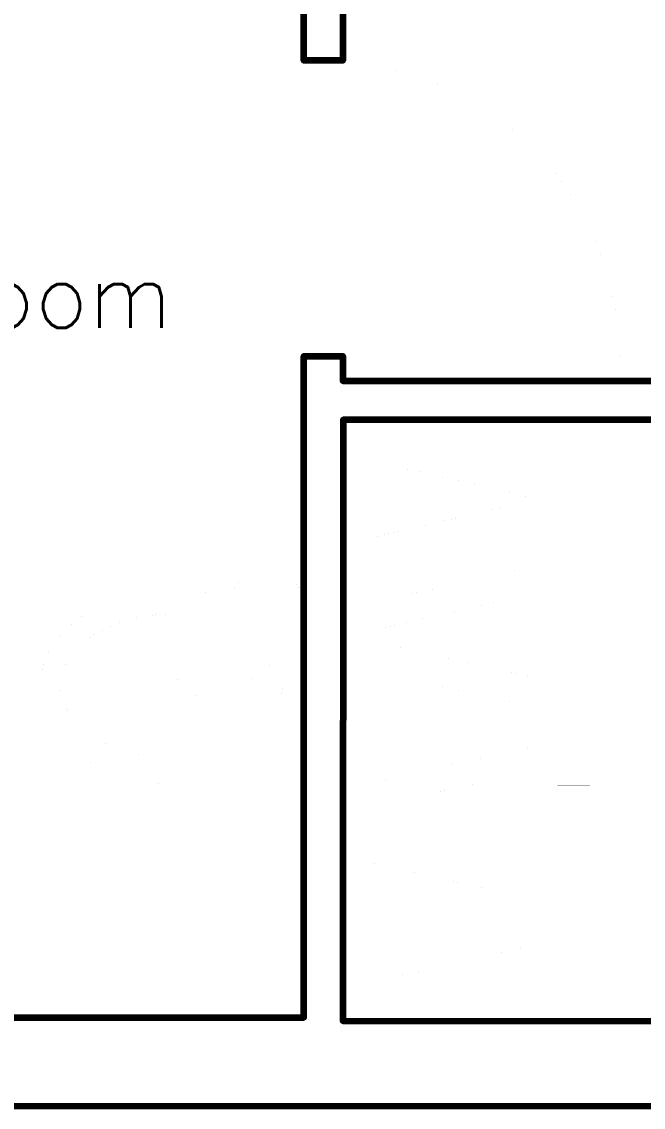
# Model space of a CAD drawing. Header units: metres. Extents: x 4.1 to 16.1, y -8.7 to -1.1.
# Drawn here: x 6.041 to 7.932, y -8.74 to -5.436 of the extents above; entities that cross this region are included whole.
import ezdxf
from ezdxf.enums import TextEntityAlignment as Align

# ---------------------------------------------------------------- set-up
doc = ezdxf.new("R2010")
doc.units = ezdxf.units.M
doc.header["$LTSCALE"] = 10
doc.layers.get('0').update_dxf_attribs({"linetype": 'CONTINUOUS', "lineweight": 100})
for name, color, linetype, lineweight in [('doors', 1, 'CONTINUOUS', 100), ('roomitems', 2, 'CONTINUOUS', 100), ('texts', 5, 'CONTINUOUS', 100), ('walls', 8, 'CONTINUOUS', 100)]:
    doc.layers.add(name, color=color, linetype=linetype, lineweight=lineweight)
doc.styles.get("Standard").update_dxf_attribs({"font": 'txt', "width": 0.75, "bigfont": 'bigfont.shx'})

# ---------------------------------------------------------------- blocks, each defined once
blk = doc.blocks.new('F-3-0')
at = {"color": 0, "const_width": 0.01}
for points in [[(-907.4, 319.1), (-907.4, 319.1)], [(-907.4, 319.1), (-756.2, 319.1)], [(-907.4, 266), (-907.4, 319.1)], [(-907.4, 319.1), (-907.4, 319.1)], [(-907.4, 319.1), (-907.4, 319.1)], [(-756.2, 319.1), (-605, 319.1)], [(-605, 319.1), (-453.7, 319.1)], [(-453.7, 319.1), (-302.5, 319.1)], [(-302.5, 319.1), (-151.2, 319.1)], [(-151.2, 319.1), (0, 319.1)], [(0, 319.1), (151.2, 319.1)], [(151.2, 319.1), (302.5, 319.1)], [(302.5, 319.1), (453.7, 319.1)], [(453.7, 319.1), (605, 319.1)], [(605, 319.1), (756.2, 319.1)], [(756.2, 319.1), (907.4, 319.1)], [(907.4, 319.1), (907.4, 266)], [(-907.4, 212.8), (-907.4, 266)], [(907.4, 266), (907.4, 212.8)], [(-785.5, 198.3), (-794.7, 238.7)], [(-613.7, 195.1), (-613.7, 235.2)], [(-441.9, 198.3), (-432.7, 238.7)], [(-382.6, 192.9), (-382.6, 233.6)], [(-311.8, 192.9), (-311.8, 233.6)], [(-254, 198.3), (-263.3, 238.7)], [(-181.6, 198.3), (-190.8, 238.7)], [(-9.8, 195.1), (-9.8, 235.2)], [(143.7, 198.3), (153, 238.7)], [(233.6, 198.3), (242.9, 238.7)], [(284.1, 198.3), (274.9, 238.7)], [(367.2, 198.3), (358, 238.7)], [(509.3, 192.9), (509.3, 233.6)], [(567.1, 198.3), (557.9, 238.7)], [(781.1, 198.3), (790.4, 238.7)], [(-907.4, 159.6), (-907.4, 212.8)], [(-776.3, 158), (-785.5, 198.3)], [(-451.2, 158), (-441.9, 198.3)], [(-244.7, 158), (-254, 198.3)], [(-172.4, 158), (-181.6, 198.3)], [(134.5, 158), (143.7, 198.3)], [(224.4, 158), (233.6, 198.3)], [(293.4, 158), (284.1, 198.3)], [(376.5, 158), (367.2, 198.3)], [(576.4, 158), (567.1, 198.3)], [(771.9, 158), (781.1, 198.3)], [(907.4, 212.8), (907.4, 159.6)], [(-613.7, 155), (-613.7, 195.1)], [(-382.6, 152.3), (-382.6, 192.9)], [(-311.8, 152.3), (-311.8, 192.9)], [(-9.8, 155), (-9.8, 195.1)], [(509.3, 152.3), (509.3, 192.9)], [(-907.4, 106.4), (-907.4, 159.6)], [(-767, 117.6), (-776.3, 158)], [(-613.7, 114.9), (-613.7, 155)], [(-460.4, 117.6), (-451.2, 158)], [(-382.6, 111.6), (-382.6, 152.3)], [(-311.8, 111.6), (-311.8, 152.3)], [(-235.5, 117.6), (-244.7, 158)], [(-163.1, 117.6), (-172.4, 158)], [(-9.8, 114.9), (-9.8, 155)], [(125.3, 117.6), (134.5, 158)], [(215.2, 117.6), (224.4, 158)], [(302.6, 117.6), (293.4, 158)], [(385.7, 117.6), (376.5, 158)], [(509.3, 111.6), (509.3, 152.3)], [(585.6, 117.6), (576.4, 158)], [(762.6, 117.6), (771.9, 158)], [(907.4, 159.6), (907.4, 106.4)], [(-907.4, 53.2), (-907.4, 106.4)], [(-757.8, 77.2), (-767, 117.6)], [(-613.7, 74.8), (-613.7, 114.9)], [(-469.6, 77.2), (-460.4, 117.6)], [(-382.6, 70.9), (-382.6, 111.6)], [(-311.8, 70.9), (-311.8, 111.6)], [(-226.2, 77.2), (-235.5, 117.6)], [(-153.9, 77.2), (-163.1, 117.6)], [(-9.8, 74.8), (-9.8, 114.9)], [(116, 77.2), (125.3, 117.6)], [(205.9, 77.2), (215.2, 117.6)], [(311.9, 77.2), (302.6, 117.6)], [(395, 77.2), (385.7, 117.6)], [(509.3, 70.9), (509.3, 111.6)], [(594.9, 77.2), (585.6, 117.6)], [(753.4, 77.2), (762.6, 117.6)], [(907.4, 106.4), (907.4, 53.2)], [(-748.5, 36.9), (-757.8, 77.2)], [(-613.7, 34.7), (-613.7, 74.8)], [(-478.9, 36.9), (-469.6, 77.2)], [(-382.6, 30.3), (-382.6, 70.9)], [(-311.8, 30.3), (-311.8, 70.9)], [(-217, 36.9), (-226.2, 77.2)], [(-144.6, 36.9), (-153.9, 77.2)], [(-9.8, 34.7), (-9.8, 74.8)], [(106.8, 36.9), (116, 77.2)], [(196.7, 36.9), (205.9, 77.2)], [(321.1, 36.9), (311.9, 77.2)], [(404.2, 36.9), (395, 77.2)], [(509.3, 30.3), (509.3, 70.9)], [(604.1, 36.9), (594.9, 77.2)], [(744.2, 36.9), (753.4, 77.2)], [(-907.4, 0), (-907.4, 53.2)], [(-739.3, -3.5), (-748.5, 36.9)], [(-613.7, -5.4), (-613.7, 34.7)], [(-488.1, -3.5), (-478.9, 36.9)], [(-207.7, -3.5), (-217, 36.9)], [(-135.4, -3.5), (-144.6, 36.9)], [(-9.8, -5.4), (-9.8, 34.7)], [(97.5, -3.5), (106.8, 36.9)], [(187.4, -3.5), (196.7, 36.9)], [(330.4, -3.5), (321.1, 36.9)], [(413.4, -3.5), (404.2, 36.9)], [(613.3, -3.5), (604.1, 36.9)], [(734.9, -3.5), (744.2, 36.9)], [(907.4, 53.2), (907.4, 0)], [(-907.4, -53.2), (-907.4, 0)], [(-809.1, 0), (-809.1, 0)], [(-809.1, 0), (-674.2, 0)], [(-674.2, 0), (-539.4, 0)], [(-539.4, 0), (-404.5, 0)], [(-404.5, 0), (-269.7, 0)], [(-382.6, -10.4), (-382.6, 30.3)], [(-311.8, -10.4), (-311.8, 30.3)], [(-269.7, 0), (-134.8, 0)], [(-134.8, 0), (0, 0)], [(0, 0), (134.8, 0)], [(134.8, 0), (269.7, 0)], [(269.7, 0), (404.5, 0)], [(404.5, 0), (539.4, 0)], [(509.3, -10.4), (509.3, 30.3)], [(539.4, 0), (674.2, 0)], [(674.2, 0), (809.1, 0)], [(907.4, 0), (907.4, -53.2)], [(-730.1, -43.9), (-739.3, -3.5)], [(-613.7, -45.5), (-613.7, -5.4)], [(-497.4, -43.9), (-488.1, -3.5)], [(-382.6, -51.1), (-382.6, -10.4)], [(-311.8, -51.1), (-311.8, -10.4)], [(-198.5, -43.9), (-207.7, -3.5)], [(-126.2, -43.9), (-135.4, -3.5)], [(-9.8, -45.5), (-9.8, -5.4)], [(88.3, -43.9), (97.5, -3.5)], [(178.2, -43.9), (187.4, -3.5)], [(339.6, -43.9), (330.4, -3.5)], [(422.7, -43.9), (413.4, -3.5)], [(509.3, -51.1), (509.3, -10.4)], [(622.6, -43.9), (613.3, -3.5)], [(725.7, -43.9), (734.9, -3.5)], [(-907.4, -106.4), (-907.4, -53.2)], [(-720.8, -84.3), (-730.1, -43.9)], [(-613.7, -85.6), (-613.7, -45.5)], [(-506.6, -84.3), (-497.4, -43.9)], [(-382.6, -91.7), (-382.6, -51.1)], [(-311.8, -91.7), (-311.8, -51.1)], [(-189.2, -84.3), (-198.5, -43.9)], [(-116.9, -84.3), (-126.2, -43.9)], [(-9.8, -85.6), (-9.8, -45.5)], [(79.1, -84.3), (88.3, -43.9)], [(169, -84.3), (178.2, -43.9)], [(348.9, -84.3), (339.6, -43.9)], [(431.9, -84.3), (422.7, -43.9)], [(509.3, -91.7), (509.3, -51.1)], [(631.8, -84.3), (622.6, -43.9)], [(716.4, -84.3), (725.7, -43.9)], [(907.4, -53.2), (907.4, -106.4)], [(-711.6, -124.6), (-720.8, -84.3)], [(-613.7, -125.7), (-613.7, -85.6)], [(-515.8, -124.6), (-506.6, -84.3)], [(-382.6, -132.4), (-382.6, -91.7)], [(-311.8, -132.4), (-311.8, -91.7)], [(-180, -124.6), (-189.2, -84.3)], [(-107.7, -124.6), (-116.9, -84.3)], [(-9.8, -125.7), (-9.8, -85.6)], [(69.8, -124.6), (79.1, -84.3)], [(159.7, -124.6), (169, -84.3)], [(358.1, -124.6), (348.9, -84.3)], [(441.2, -124.6), (431.9, -84.3)], [(509.3, -132.4), (509.3, -91.7)], [(641.1, -124.6), (631.8, -84.3)], [(707.2, -124.6), (716.4, -84.3)], [(-907.4, -159.6), (-907.4, -106.4)], [(-702.3, -165), (-711.6, -124.6)], [(-613.7, -165.8), (-613.7, -125.7)], [(-525.1, -165), (-515.8, -124.6)], [(-170.7, -165), (-180, -124.6)], [(-98.4, -165), (-107.7, -124.6)], [(-9.8, -165.8), (-9.8, -125.7)], [(60.6, -165), (69.8, -124.6)], [(150.5, -165), (159.7, -124.6)], [(367.4, -165), (358.1, -124.6)], [(450.4, -165), (441.2, -124.6)], [(650.3, -165), (641.1, -124.6)], [(698, -165), (707.2, -124.6)], [(907.4, -106.4), (907.4, -159.6)], [(-907.4, -212.8), (-907.4, -159.6)], [(-693.1, -205.4), (-702.3, -165)], [(-534.3, -205.4), (-525.1, -165)], [(-382.6, -173), (-382.6, -132.4)], [(-311.8, -173), (-311.8, -132.4)], [(-161.5, -205.4), (-170.7, -165)], [(-89.2, -205.4), (-98.4, -165)], [(51.3, -205.4), (60.6, -165)], [(141.2, -205.4), (150.5, -165)], [(376.7, -205.4), (367.4, -165)], [(459.6, -205.4), (450.4, -165)], [(509.3, -173), (509.3, -132.4)], [(659.5, -205.4), (650.3, -165)], [(688.7, -205.4), (698, -165)], [(907.4, -159.6), (907.4, -212.8)], [(-613.7, -205.9), (-613.7, -165.8)], [(-382.6, -213.7), (-382.6, -173)], [(-311.8, -213.7), (-311.8, -173)], [(-9.8, -205.9), (-9.8, -165.8)], [(509.3, -213.7), (509.3, -173)], [(-907.4, -266), (-907.4, -212.8)], [(-683.9, -245.7), (-693.1, -205.4)], [(-613.7, -246), (-613.7, -205.9)], [(-543.6, -245.7), (-534.3, -205.4)], [(-382.6, -254.4), (-382.6, -213.7)], [(-311.8, -254.4), (-311.8, -213.7)], [(-152.2, -245.7), (-161.5, -205.4)], [(-80, -245.7), (-89.2, -205.4)], [(-9.8, -246), (-9.8, -205.9)], [(42.1, -245.7), (51.3, -205.4)], [(132, -245.7), (141.2, -205.4)], [(385.9, -245.7), (376.7, -205.4)], [(468.9, -245.7), (459.6, -205.4)], [(509.3, -254.4), (509.3, -213.7)], [(668.8, -245.7), (659.5, -205.4)], [(679.5, -245.7), (688.7, -205.4)], [(907.4, -212.8), (907.4, -266)], [(-683.9, -245.7), (-683.9, -245.7)], [(-613.7, -246), (-613.7, -246)], [(-543.6, -245.7), (-543.6, -245.7)], [(-382.6, -254.4), (-382.6, -254.4)], [(-311.8, -254.4), (-311.8, -254.4)], [(-152.2, -245.7), (-152.2, -245.7)], [(-80, -245.7), (-80, -245.7)], [(-9.8, -246), (-9.8, -246)], [(42.1, -245.7), (42.1, -245.7)], [(132, -245.7), (132, -245.7)], [(385.9, -245.7), (385.9, -245.7)], [(468.9, -245.7), (468.9, -245.7)], [(509.3, -254.4), (509.3, -254.4)], [(668.8, -245.7), (668.8, -245.7)], [(679.5, -245.7), (679.5, -245.7)], [(-907.4, -319.1), (-907.4, -266)], [(-907.4, -285.4), (-907.4, -285.4)], [(-907.4, -285.4), (-756.2, -285.4)], [(-756.2, -285.4), (-605, -285.4)], [(-605, -285.4), (-453.7, -285.4)], [(-453.7, -285.4), (-302.5, -285.4)], [(-382.6, -285.4), (-382.6, -285.4)], [(-382.6, -285.4), (-382.6, -288.2)], [(-382.6, -288.2), (-382.6, -291)], [(-382.6, -291), (-382.6, -293.8)], [(-382.6, -293.8), (-382.6, -296.7)], [(-382.6, -296.7), (-382.6, -299.5)], [(-302.5, -285.4), (-151.2, -285.4)], [(-151.2, -285.4), (0, -285.4)], [(0, -285.4), (151.2, -285.4)], [(151.2, -285.4), (302.5, -285.4)], [(302.5, -285.4), (453.7, -285.4)], [(382.6, -285.4), (382.6, -285.4)], [(382.6, -285.4), (382.6, -288.2)], [(382.6, -288.2), (382.6, -291)], [(382.6, -291), (382.6, -293.8)], [(382.6, -293.8), (382.6, -296.7)], [(382.6, -296.7), (382.6, -299.5)], [(453.7, -285.4), (605, -285.4)], [(605, -285.4), (756.2, -285.4)], [(756.2, -285.4), (907.4, -285.4)], [(907.4, -266), (907.4, -319.1)], [(-756.2, -319.1), (-907.4, -319.1)], [(-605, -319.1), (-756.2, -319.1)], [(-453.7, -319.1), (-605, -319.1)], [(-302.5, -319.1), (-453.7, -319.1)], [(-382.6, -299.5), (-382.6, -302.3)], [(-382.6, -302.3), (-382.6, -305.1)], [(-382.6, -305.1), (-382.6, -307.9)], [(-382.6, -307.9), (-382.6, -310.7)], [(-382.6, -310.7), (-382.6, -313.5)], [(-382.6, -313.5), (-382.6, -316.3)], [(-382.6, -316.3), (-382.6, -319.1)], [(-151.2, -319.1), (-302.5, -319.1)], [(0, -319.1), (-151.2, -319.1)], [(151.2, -319.1), (0, -319.1)], [(302.5, -319.1), (151.2, -319.1)], [(453.7, -319.1), (302.5, -319.1)], [(382.6, -299.5), (382.6, -302.3)], [(382.6, -302.3), (382.6, -305.1)], [(382.6, -305.1), (382.6, -307.9)], [(382.6, -307.9), (382.6, -310.7)], [(382.6, -310.7), (382.6, -313.5)], [(382.6, -313.5), (382.6, -316.3)], [(382.6, -316.3), (382.6, -319.1)], [(605, -319.1), (453.7, -319.1)], [(756.2, -319.1), (605, -319.1)], [(907.4, -319.1), (756.2, -319.1)]]:
    blk.add_lwpolyline(points, dxfattribs=at)
blk = doc.blocks.new('F-3-1')
at = {"color": 0, "const_width": 0.01}
for points in [[(-1259.8, 358.8), (-1259.8, 358.8)], [(-1259.8, 358.8), (-1049.8, 358.8)], [(-1259.8, 301), (-1259.8, 358.8)], [(-1259.8, 358.8), (-1259.8, 358.8)], [(-1259.8, 358.8), (-1259.8, 358.8)], [(-1049.8, 358.8), (-839.8, 358.8)], [(-839.8, 358.8), (-629.9, 358.8)], [(-629.9, 358.8), (-419.9, 358.8)], [(-419.9, 358.8), (-210, 358.8)], [(-210, 358.8), (0, 358.8)], [(0, 358.8), (210, 358.8)], [(210, 358.8), (419.9, 358.8)], [(419.9, 358.8), (629.9, 358.8)], [(629.9, 358.8), (839.8, 358.8)], [(839.8, 358.8), (1049.8, 358.8)], [(1049.8, 358.8), (1259.8, 358.8)], [(1259.8, 358.8), (1259.8, 301)], [(-1259.8, 243.2), (-1259.8, 301)], [(1259.8, 301), (1259.8, 243.2)], [(-1259.8, 185.4), (-1259.8, 243.2)], [(1259.8, 243.2), (1259.8, 185.4)], [(-1259.8, 127.6), (-1259.8, 185.4)], [(1259.8, 185.4), (1259.8, 127.6)], [(-1259.8, 69.8), (-1259.8, 127.6)], [(1259.8, 127.6), (1259.8, 69.8)], [(-1259.8, 12), (-1259.8, 69.8)], [(1259.8, 69.8), (1259.8, 12)], [(-1259.8, -45.8), (-1259.8, 12)], [(1259.8, 12), (1259.8, -45.8)], [(-1259.8, -103.7), (-1259.8, -45.8)], [(1259.8, -45.8), (1259.8, -103.7)], [(-1259.8, -161.5), (-1259.8, -103.7)], [(1259.8, -103.7), (1259.8, -161.5)], [(-1259.8, -219.3), (-1259.8, -161.5)], [(1259.8, -161.5), (1259.8, -219.3)], [(-1259.8, -277.1), (-1259.8, -219.3)], [(1259.8, -219.3), (1259.8, -277.1)], [(-1259.8, -334.9), (-1259.8, -277.1)], [(1259.8, -277.1), (1259.8, -334.9)], [(-1049.8, -334.9), (-1259.8, -334.9)], [(-1259.8, -334.9), (-1259.8, -334.9)], [(-1259.8, -334.9), (-1049.8, -334.9)], [(-1259.8, -336.9), (-1259.8, -334.9)], [(-1259.8, -334.9), (-1259.8, -334.9)], [(-1259.8, -334.9), (-1259.8, -334.9)], [(-1259.8, -338.9), (-1259.8, -336.9)], [(-1259.8, -340.9), (-1259.8, -338.9)], [(-1259.8, -342.9), (-1259.8, -340.9)], [(-1259.8, -344.9), (-1259.8, -342.9)], [(-1259.8, -346.8), (-1259.8, -344.9)], [(-1259.8, -348.8), (-1259.8, -346.8)], [(-1259.8, -350.8), (-1259.8, -348.8)], [(-1259.8, -352.8), (-1259.8, -350.8)], [(-1259.8, -354.8), (-1259.8, -352.8)], [(-1259.8, -356.8), (-1259.8, -354.8)], [(-1259.8, -358.8), (-1259.8, -356.8)], [(-1049.8, -358.8), (-1259.8, -358.8)], [(-839.8, -334.9), (-1049.8, -334.9)], [(-1049.8, -334.9), (-839.8, -334.9)], [(-839.8, -358.8), (-1049.8, -358.8)], [(-629.9, -334.9), (-839.8, -334.9)], [(-839.8, -334.9), (-629.9, -334.9)], [(-629.9, -358.8), (-839.8, -358.8)], [(-419.9, -334.9), (-629.9, -334.9)], [(-629.9, -334.9), (-419.9, -334.9)], [(-419.9, -358.8), (-629.9, -358.8)], [(-530.8, -358.8), (-530.8, -358.8)], [(-530.8, -358.8), (-529.4, -358.8)], [(-530.8, -360), (-530.8, -358.8)], [(-530.8, -358.8), (-530.8, -358.8)], [(-530.8, -358.8), (-530.8, -358.8)], [(-530.8, -361.2), (-530.8, -360)], [(-530.8, -362.4), (-530.8, -361.2)], [(-530.8, -363.6), (-530.8, -362.4)], [(-529.4, -358.8), (-528, -358.8)], [(-528, -358.8), (-526.6, -358.8)], [(-526.6, -358.8), (-525.2, -358.8)], [(-525.2, -358.8), (-523.8, -358.8)], [(-523.8, -358.8), (-522.4, -358.8)], [(-522.4, -358.8), (-521, -358.8)], [(-521, -358.8), (-519.6, -358.8)], [(-519.6, -358.8), (-518.2, -358.8)], [(-518.2, -358.8), (-516.8, -358.8)], [(-516.8, -358.8), (-515.4, -358.8)], [(-515.4, -358.8), (-514, -358.8)], [(-514, -358.8), (-514, -360)], [(-514, -360), (-514, -361.2)], [(-514, -361.2), (-514, -362.4)], [(-514, -362.4), (-514, -363.6)], [(-210, -334.9), (-419.9, -334.9)], [(-419.9, -334.9), (-210, -334.9)], [(-419.9, -336.9), (-419.9, -334.9)], [(-419.9, -338.9), (-419.9, -336.9)], [(-419.9, -340.9), (-419.9, -338.9)], [(-419.9, -342.9), (-419.9, -340.9)], [(-419.9, -344.9), (-419.9, -342.9)], [(-419.9, -346.8), (-419.9, -344.9)], [(-419.9, -348.8), (-419.9, -346.8)], [(-419.9, -350.8), (-419.9, -348.8)], [(-419.9, -352.8), (-419.9, -350.8)], [(-419.9, -354.8), (-419.9, -352.8)], [(-419.9, -356.8), (-419.9, -354.8)], [(-419.9, -358.8), (-419.9, -356.8)], [(-210, -358.8), (-419.9, -358.8)], [(-419.9, -358.8), (-419.9, -358.8)], [(-325.9, -358.8), (-325.9, -358.8)], [(-325.9, -358.8), (-324.5, -358.8)], [(-325.9, -360), (-325.9, -358.8)], [(-325.9, -358.8), (-325.9, -358.8)], [(-325.9, -358.8), (-325.9, -358.8)], [(-325.9, -361.2), (-325.9, -360)], [(-325.9, -362.4), (-325.9, -361.2)], [(-325.9, -363.6), (-325.9, -362.4)], [(-324.5, -358.8), (-323.1, -358.8)], [(-323.1, -358.8), (-321.7, -358.8)], [(-321.7, -358.8), (-320.3, -358.8)], [(-320.3, -358.8), (-318.9, -358.8)], [(-318.9, -358.8), (-317.5, -358.8)], [(-317.5, -358.8), (-316.1, -358.8)], [(-316.1, -358.8), (-314.7, -358.8)], [(-314.7, -358.8), (-313.3, -358.8)], [(-313.3, -358.8), (-311.9, -358.8)], [(-311.9, -358.8), (-310.5, -358.8)], [(-310.5, -358.8), (-309.1, -358.8)], [(-309.1, -358.8), (-309.1, -360)], [(-309.1, -360), (-309.1, -361.2)], [(-309.1, -361.2), (-309.1, -362.4)], [(-309.1, -362.4), (-309.1, -363.6)], [(0, -334.9), (-210, -334.9)], [(-210, -334.9), (0, -334.9)], [(0, -358.8), (-210, -358.8)], [(210, -334.9), (0, -334.9)], [(0, -334.9), (210, -334.9)], [(210, -358.8), (0, -358.8)], [(419.9, -334.9), (210, -334.9)], [(210, -334.9), (419.9, -334.9)], [(419.9, -358.8), (210, -358.8)], [(629.9, -334.9), (419.9, -334.9)], [(419.9, -334.9), (629.9, -334.9)], [(419.9, -336.9), (419.9, -334.9)], [(419.9, -338.9), (419.9, -336.9)], [(419.9, -340.9), (419.9, -338.9)], [(419.9, -342.9), (419.9, -340.9)], [(419.9, -344.9), (419.9, -342.9)], [(419.9, -346.8), (419.9, -344.9)], [(419.9, -348.8), (419.9, -346.8)], [(419.9, -350.8), (419.9, -348.8)], [(419.9, -352.8), (419.9, -350.8)], [(419.9, -354.8), (419.9, -352.8)], [(419.9, -356.8), (419.9, -354.8)], [(419.9, -358.8), (419.9, -356.8)], [(629.9, -358.8), (419.9, -358.8)], [(419.9, -358.8), (419.9, -358.8)], [(514, -358.8), (514, -358.8)], [(514, -358.8), (515.4, -358.8)], [(514, -360), (514, -358.8)], [(514, -358.8), (514, -358.8)], [(514, -358.8), (514, -358.8)], [(514, -361.2), (514, -360)], [(514, -362.4), (514, -361.2)], [(514, -363.6), (514, -362.4)], [(515.4, -358.8), (516.8, -358.8)], [(516.8, -358.8), (518.2, -358.8)], [(518.2, -358.8), (519.6, -358.8)], [(519.6, -358.8), (521, -358.8)], [(521, -358.8), (522.4, -358.8)], [(522.4, -358.8), (523.8, -358.8)], [(523.8, -358.8), (525.2, -358.8)], [(525.2, -358.8), (526.6, -358.8)], [(526.6, -358.8), (528, -358.8)], [(528, -358.8), (529.4, -358.8)], [(529.4, -358.8), (530.8, -358.8)], [(530.8, -358.8), (530.8, -360)], [(530.8, -360), (530.8, -361.2)], [(530.8, -361.2), (530.8, -362.4)], [(530.8, -362.4), (530.8, -363.6)], [(839.8, -334.9), (629.9, -334.9)], [(629.9, -334.9), (839.8, -334.9)], [(839.8, -358.8), (629.9, -358.8)], [(1049.8, -334.9), (839.8, -334.9)], [(839.8, -334.9), (1049.8, -334.9)], [(1049.8, -358.8), (839.8, -358.8)], [(1259.8, -334.9), (1049.8, -334.9)], [(1049.8, -334.9), (1259.8, -334.9)], [(1259.8, -358.8), (1049.8, -358.8)], [(1259.8, -334.9), (1259.8, -336.9)], [(1259.8, -336.9), (1259.8, -338.9)], [(1259.8, -338.9), (1259.8, -340.9)], [(1259.8, -340.9), (1259.8, -342.9)], [(1259.8, -342.9), (1259.8, -344.9)], [(1259.8, -344.9), (1259.8, -346.8)], [(1259.8, -346.8), (1259.8, -348.8)], [(1259.8, -348.8), (1259.8, -350.8)], [(1259.8, -350.8), (1259.8, -352.8)], [(1259.8, -352.8), (1259.8, -354.8)], [(1259.8, -354.8), (1259.8, -356.8)], [(1259.8, -356.8), (1259.8, -358.8)], [(-534.1, -374), (-534, -373.9)], [(-534.1, -374.2), (-534.1, -374)], [(-534.1, -374.4), (-534.1, -374.2)], [(-534.1, -375.5), (-534.1, -374.4)], [(-534.1, -376.7), (-534.1, -375.5)], [(-534.1, -377.9), (-534.1, -376.7)], [(-534.1, -379.1), (-534.1, -377.9)], [(-534.1, -380.3), (-534.1, -379.1)], [(-534.1, -381.5), (-534.1, -380.3)], [(-534.1, -382.7), (-534.1, -381.5)], [(-534.1, -383.9), (-534.1, -382.7)], [(-534.1, -385.1), (-534.1, -383.9)], [(-534.1, -386.3), (-534.1, -385.1)], [(-534.1, -387.5), (-534.1, -386.3)], [(-534.1, -388.7), (-534.1, -387.5)], [(-534.1, -388.9), (-534.1, -388.7)], [(-534.1, -389), (-534.1, -388.9)], [(-534, -389.2), (-534.1, -389)], [(-534, -373.9), (-533.9, -373.7)], [(-533.9, -389.3), (-534, -389.2)], [(-533.9, -373.7), (-533.8, -373.6)], [(-533.8, -389.4), (-533.9, -389.3)], [(-533.8, -373.6), (-533.7, -373.5)], [(-533.7, -389.6), (-533.8, -389.4)], [(-533.7, -373.5), (-533.5, -373.4)], [(-533.5, -389.7), (-533.7, -389.6)], [(-533.5, -373.4), (-533.3, -373.3)], [(-533.3, -389.7), (-533.5, -389.7)], [(-533.3, -373.3), (-533.1, -373.3)], [(-533.1, -389.8), (-533.3, -389.7)], [(-533.1, -373.3), (-532.9, -373.2)], [(-532.9, -389.9), (-533.1, -389.8)], [(-532.9, -373.2), (-532.7, -373.2)], [(-532.7, -389.9), (-532.9, -389.9)], [(-532.7, -373.2), (-532.5, -373.2)], [(-532.5, -389.9), (-532.7, -389.9)], [(-532.5, -373.2), (-532.5, -373.2)], [(-532.5, -373.2), (-530.6, -373.2)], [(-532.5, -373.2), (-532.5, -373.2)], [(-532.5, -373.2), (-532.5, -373.2)], [(-532.5, -373.2), (-532.5, -373.2)], [(-532.5, -373.2), (-532.5, -373.2)], [(-532.5, -373.2), (-532.5, -373.2)], [(-532.5, -373.2), (-532.5, -373.2)], [(-532.5, -373.2), (-532.5, -373.2)], [(-532.5, -373.2), (-532.5, -373.2)], [(-532.5, -373.2), (-532.5, -373.2)], [(-532.5, -373.2), (-532.5, -373.2)], [(-532.5, -373.2), (-532.5, -373.2)], [(-532.5, -373.2), (-532.5, -373.2)], [(-532.5, -373.2), (-532.5, -373.2)], [(-532.5, -373.2), (-532.5, -373.2)], [(-530.6, -389.9), (-532.5, -389.9)], [(-530.8, -364.8), (-530.8, -363.6)], [(-530.8, -366), (-530.8, -364.8)], [(-530.8, -367.2), (-530.8, -366)], [(-530.8, -368.4), (-530.8, -367.2)], [(-530.8, -369.6), (-530.8, -368.4)], [(-530.8, -370.8), (-530.8, -369.6)], [(-530.8, -372), (-530.8, -370.8)], [(-530.8, -373.2), (-530.8, -372)], [(-529.4, -373.2), (-530.8, -373.2)], [(-530.6, -373.2), (-528.8, -373.2)], [(-528.8, -389.9), (-530.6, -389.9)], [(-528, -373.2), (-529.4, -373.2)], [(-528.8, -373.2), (-527, -373.2)], [(-527, -389.9), (-528.8, -389.9)], [(-526.6, -373.2), (-528, -373.2)], [(-527, -373.2), (-525.2, -373.2)], [(-525.2, -389.9), (-527, -389.9)], [(-525.2, -373.2), (-526.6, -373.2)], [(-523.8, -373.2), (-525.2, -373.2)], [(-525.2, -373.2), (-523.4, -373.2)], [(-523.4, -389.9), (-525.2, -389.9)], [(-522.4, -373.2), (-523.8, -373.2)], [(-523.4, -373.2), (-521.5, -373.2)], [(-521.5, -389.9), (-523.4, -389.9)], [(-521, -373.2), (-522.4, -373.2)], [(-521.5, -373.2), (-519.7, -373.2)], [(-519.7, -389.9), (-521.5, -389.9)], [(-519.6, -373.2), (-521, -373.2)], [(-519.7, -373.2), (-517.9, -373.2)], [(-517.9, -389.9), (-519.7, -389.9)], [(-518.2, -373.2), (-519.6, -373.2)], [(-516.8, -373.2), (-518.2, -373.2)], [(-517.9, -373.2), (-516.1, -373.2)], [(-516.1, -389.9), (-517.9, -389.9)], [(-515.4, -373.2), (-516.8, -373.2)], [(-516.1, -373.2), (-514.3, -373.2)], [(-514.3, -389.9), (-516.1, -389.9)], [(-514, -373.2), (-515.4, -373.2)], [(-514.3, -373.2), (-512.4, -373.2)], [(-512.4, -389.9), (-514.3, -389.9)], [(-514, -363.6), (-514, -364.8)], [(-514, -364.8), (-514, -366)], [(-514, -366), (-514, -367.2)], [(-514, -367.2), (-514, -368.4)], [(-514, -368.4), (-514, -369.6)], [(-514, -369.6), (-514, -370.8)], [(-514, -370.8), (-514, -372)], [(-514, -372), (-514, -373.2)], [(-512.4, -373.2), (-510.6, -373.2)], [(-510.6, -389.9), (-512.4, -389.9)], [(-510.6, -373.2), (-510.4, -373.2)], [(-510.4, -389.9), (-510.6, -389.9)], [(-510.4, -373.2), (-510.2, -373.2)], [(-510.2, -389.9), (-510.4, -389.9)], [(-510.2, -373.2), (-510, -373.3)], [(-510, -389.8), (-510.2, -389.9)], [(-510, -373.3), (-509.8, -373.3)], [(-509.8, -389.7), (-510, -389.8)], [(-509.8, -373.3), (-509.6, -373.4)], [(-509.6, -389.7), (-509.8, -389.7)], [(-509.6, -373.4), (-509.4, -373.5)], [(-509.4, -389.6), (-509.6, -389.7)], [(-509.4, -373.5), (-509.3, -373.6)], [(-509.3, -389.4), (-509.4, -389.6)], [(-509.3, -373.6), (-509.2, -373.7)], [(-509.2, -389.3), (-509.3, -389.4)], [(-509.2, -373.7), (-509.1, -373.9)], [(-509.1, -389.2), (-509.2, -389.3)], [(-509.1, -373.9), (-509, -374)], [(-509, -389), (-509.1, -389.2)], [(-509, -374), (-509, -374.2)], [(-509, -374.2), (-508.9, -374.4)], [(-508.9, -374.4), (-508.9, -375.5)], [(-508.9, -375.5), (-508.9, -376.7)], [(-508.9, -376.7), (-508.9, -377.9)], [(-508.9, -377.9), (-508.9, -379.1)], [(-508.9, -379.1), (-508.9, -380.3)], [(-508.9, -380.3), (-508.9, -381.5)], [(-508.9, -381.5), (-508.9, -382.7)], [(-508.9, -382.7), (-508.9, -383.9)], [(-508.9, -383.9), (-508.9, -385.1)], [(-508.9, -385.1), (-508.9, -386.3)], [(-508.9, -386.3), (-508.9, -387.5)], [(-508.9, -387.5), (-508.9, -388.7)], [(-508.9, -388.7), (-509, -388.9)], [(-509, -388.9), (-509, -389)], [(-330.9, -374.2), (-330.8, -374)], [(-330.9, -374.4), (-330.9, -374.2)], [(-330.9, -375.5), (-330.9, -374.4)], [(-330.9, -376.7), (-330.9, -375.5)], [(-330.9, -377.9), (-330.9, -376.7)], [(-330.9, -379.1), (-330.9, -377.9)], [(-330.9, -380.3), (-330.9, -379.1)], [(-330.9, -381.5), (-330.9, -380.3)], [(-330.9, -382.7), (-330.9, -381.5)], [(-330.9, -383.9), (-330.9, -382.7)], [(-330.9, -385.1), (-330.9, -383.9)], [(-330.9, -386.3), (-330.9, -385.1)], [(-330.9, -387.5), (-330.9, -386.3)], [(-330.9, -388.7), (-330.9, -387.5)], [(-330.9, -388.9), (-330.9, -388.7)], [(-330.8, -389), (-330.9, -388.9)], [(-330.8, -373.9), (-330.7, -373.7)], [(-330.8, -374), (-330.8, -373.9)], [(-330.8, -389.2), (-330.8, -389)], [(-330.7, -389.3), (-330.8, -389.2)], [(-330.7, -373.7), (-330.5, -373.6)], [(-330.5, -389.4), (-330.7, -389.3)], [(-330.5, -373.6), (-330.4, -373.5)], [(-330.4, -389.6), (-330.5, -389.4)], [(-330.4, -373.5), (-330.2, -373.4)], [(-330.2, -389.7), (-330.4, -389.6)], [(-330.2, -373.4), (-330.1, -373.3)], [(-330.1, -389.7), (-330.2, -389.7)], [(-330.1, -373.3), (-329.9, -373.3)], [(-329.9, -389.8), (-330.1, -389.7)], [(-329.9, -373.3), (-329.7, -373.2)], [(-329.7, -389.9), (-329.9, -389.8)], [(-329.7, -373.2), (-329.4, -373.2)], [(-329.4, -389.9), (-329.7, -389.9)], [(-329.4, -373.2), (-329.2, -373.2)], [(-329.2, -389.9), (-329.4, -389.9)], [(-329.2, -373.2), (-329.2, -373.2)], [(-329.2, -373.2), (-327.4, -373.2)], [(-329.2, -373.2), (-329.2, -373.2)], [(-329.2, -373.2), (-329.2, -373.2)], [(-329.2, -373.2), (-329.2, -373.2)], [(-329.2, -373.2), (-329.2, -373.2)], [(-329.2, -373.2), (-329.2, -373.2)], [(-329.2, -373.2), (-329.2, -373.2)], [(-329.2, -373.2), (-329.2, -373.2)], [(-329.2, -373.2), (-329.2, -373.2)], [(-329.2, -373.2), (-329.2, -373.2)], [(-329.2, -373.2), (-329.2, -373.2)], [(-329.2, -373.2), (-329.2, -373.2)], [(-329.2, -373.2), (-329.2, -373.2)], [(-329.2, -373.2), (-329.2, -373.2)], [(-329.2, -373.2), (-329.2, -373.2)], [(-327.4, -389.9), (-329.2, -389.9)], [(-327.4, -373.2), (-325.6, -373.2)], [(-325.6, -389.9), (-327.4, -389.9)], [(-325.9, -364.8), (-325.9, -363.6)], [(-325.9, -366), (-325.9, -364.8)], [(-325.9, -367.2), (-325.9, -366)], [(-325.9, -368.4), (-325.9, -367.2)], [(-325.9, -369.6), (-325.9, -368.4)], [(-325.9, -370.8), (-325.9, -369.6)], [(-325.9, -372), (-325.9, -370.8)], [(-325.9, -373.2), (-325.9, -372)], [(-324.5, -373.2), (-325.9, -373.2)], [(-325.6, -373.2), (-323.8, -373.2)], [(-323.8, -389.9), (-325.6, -389.9)], [(-323.1, -373.2), (-324.5, -373.2)], [(-323.8, -373.2), (-321.9, -373.2)], [(-321.9, -389.9), (-323.8, -389.9)], [(-321.7, -373.2), (-323.1, -373.2)], [(-321.9, -373.2), (-320.1, -373.2)], [(-320.1, -389.9), (-321.9, -389.9)], [(-320.3, -373.2), (-321.7, -373.2)], [(-318.9, -373.2), (-320.3, -373.2)], [(-320.1, -373.2), (-318.3, -373.2)], [(-318.3, -389.9), (-320.1, -389.9)], [(-317.5, -373.2), (-318.9, -373.2)], [(-318.3, -373.2), (-316.5, -373.2)], [(-316.5, -389.9), (-318.3, -389.9)], [(-316.1, -373.2), (-317.5, -373.2)], [(-316.5, -373.2), (-314.7, -373.2)], [(-314.7, -389.9), (-316.5, -389.9)], [(-314.7, -373.2), (-316.1, -373.2)], [(-313.3, -373.2), (-314.7, -373.2)], [(-314.7, -373.2), (-312.8, -373.2)], [(-312.8, -389.9), (-314.7, -389.9)], [(-311.9, -373.2), (-313.3, -373.2)], [(-312.8, -373.2), (-311, -373.2)], [(-311, -389.9), (-312.8, -389.9)], [(-310.5, -373.2), (-311.9, -373.2)], [(-311, -373.2), (-309.2, -373.2)], [(-309.2, -389.9), (-311, -389.9)], [(-309.1, -373.2), (-310.5, -373.2)], [(-309.2, -373.2), (-307.4, -373.2)], [(-307.4, -389.9), (-309.2, -389.9)], [(-309.1, -363.6), (-309.1, -364.8)], [(-309.1, -364.8), (-309.1, -366)], [(-309.1, -366), (-309.1, -367.2)], [(-309.1, -367.2), (-309.1, -368.4)], [(-309.1, -368.4), (-309.1, -369.6)], [(-309.1, -369.6), (-309.1, -370.8)], [(-309.1, -370.8), (-309.1, -372)], [(-309.1, -372), (-309.1, -373.2)], [(-307.4, -373.2), (-307.2, -373.2)], [(-307.2, -389.9), (-307.4, -389.9)], [(-307.2, -373.2), (-306.9, -373.2)], [(-306.9, -389.9), (-307.2, -389.9)], [(-306.9, -373.2), (-306.7, -373.3)], [(-306.7, -389.8), (-306.9, -389.9)], [(-306.7, -373.3), (-306.5, -373.3)], [(-306.5, -389.7), (-306.7, -389.8)], [(-306.5, -373.3), (-306.4, -373.4)], [(-306.4, -389.7), (-306.5, -389.7)], [(-306.4, -373.4), (-306.2, -373.5)], [(-306.2, -389.6), (-306.4, -389.7)], [(-306.2, -373.5), (-306.1, -373.6)], [(-306.1, -389.4), (-306.2, -389.6)], [(-306.1, -373.6), (-305.9, -373.7)], [(-305.9, -389.3), (-306.1, -389.4)], [(-305.9, -373.7), (-305.8, -373.9)], [(-305.8, -389.2), (-305.9, -389.3)], [(-305.8, -373.9), (-305.8, -374)], [(-305.8, -374), (-305.7, -374.2)], [(-305.7, -388.9), (-305.8, -389)], [(-305.8, -389), (-305.8, -389.2)], [(-305.7, -374.2), (-305.7, -374.4)], [(-305.7, -374.4), (-305.7, -375.5)], [(-305.7, -375.5), (-305.7, -376.7)], [(-305.7, -376.7), (-305.7, -377.9)], [(-305.7, -377.9), (-305.7, -379.1)], [(-305.7, -379.1), (-305.7, -380.3)], [(-305.7, -380.3), (-305.7, -381.5)], [(-305.7, -381.5), (-305.7, -382.7)], [(-305.7, -382.7), (-305.7, -383.9)], [(-305.7, -383.9), (-305.7, -385.1)], [(-305.7, -385.1), (-305.7, -386.3)], [(-305.7, -386.3), (-305.7, -387.5)], [(-305.7, -387.5), (-305.7, -388.7)], [(-305.7, -388.7), (-305.7, -388.9)], [(508.9, -374.4), (509, -374.2)], [(508.9, -375.5), (508.9, -374.4)], [(508.9, -376.7), (508.9, -375.5)], [(508.9, -377.9), (508.9, -376.7)], [(508.9, -379.1), (508.9, -377.9)], [(508.9, -380.3), (508.9, -379.1)], [(508.9, -381.5), (508.9, -380.3)], [(508.9, -382.7), (508.9, -381.5)], [(508.9, -383.9), (508.9, -382.7)], [(508.9, -385.1), (508.9, -383.9)], [(508.9, -386.3), (508.9, -385.1)], [(508.9, -387.5), (508.9, -386.3)], [(508.9, -388.7), (508.9, -387.5)], [(509, -388.9), (508.9, -388.7)], [(509, -374), (509.1, -373.9)], [(509, -374.2), (509, -374)], [(509, -389), (509, -388.9)], [(509.1, -389.2), (509, -389)], [(509.1, -373.9), (509.2, -373.7)], [(509.2, -389.3), (509.1, -389.2)], [(509.2, -373.7), (509.3, -373.6)], [(509.3, -389.4), (509.2, -389.3)], [(509.3, -373.6), (509.4, -373.5)], [(509.4, -389.6), (509.3, -389.4)], [(509.4, -373.5), (509.6, -373.4)], [(509.6, -389.7), (509.4, -389.6)], [(509.6, -373.4), (509.8, -373.3)], [(509.8, -389.7), (509.6, -389.7)], [(509.8, -373.3), (510, -373.3)], [(510, -389.8), (509.8, -389.7)], [(510, -373.3), (510.2, -373.2)], [(510.2, -389.9), (510, -389.8)], [(510.2, -373.2), (510.4, -373.2)], [(510.4, -389.9), (510.2, -389.9)], [(510.4, -373.2), (510.6, -373.2)], [(510.6, -389.9), (510.4, -389.9)], [(510.6, -373.2), (510.6, -373.2)], [(510.6, -373.2), (512.4, -373.2)], [(510.6, -373.2), (510.6, -373.2)], [(510.6, -373.2), (510.6, -373.2)], [(510.6, -373.2), (510.6, -373.2)], [(510.6, -373.2), (510.6, -373.2)], [(510.6, -373.2), (510.6, -373.2)], [(510.6, -373.2), (510.6, -373.2)], [(510.6, -373.2), (510.6, -373.2)], [(510.6, -373.2), (510.6, -373.2)], [(510.6, -373.2), (510.6, -373.2)], [(510.6, -373.2), (510.6, -373.2)], [(510.6, -373.2), (510.6, -373.2)], [(510.6, -373.2), (510.6, -373.2)], [(510.6, -373.2), (510.6, -373.2)], [(510.6, -373.2), (510.6, -373.2)], [(512.4, -389.9), (510.6, -389.9)], [(512.4, -373.2), (514.3, -373.2)], [(514.3, -389.9), (512.4, -389.9)], [(514, -364.8), (514, -363.6)], [(514, -366), (514, -364.8)], [(514, -367.2), (514, -366)], [(514, -368.4), (514, -367.2)], [(514, -369.6), (514, -368.4)], [(514, -370.8), (514, -369.6)], [(514, -372), (514, -370.8)], [(514, -373.2), (514, -372)], [(515.4, -373.2), (514, -373.2)], [(514.3, -373.2), (516.1, -373.2)], [(516.1, -389.9), (514.3, -389.9)], [(516.8, -373.2), (515.4, -373.2)], [(516.1, -373.2), (517.9, -373.2)], [(517.9, -389.9), (516.1, -389.9)], [(518.2, -373.2), (516.8, -373.2)], [(517.9, -373.2), (519.7, -373.2)], [(519.7, -389.9), (517.9, -389.9)], [(519.6, -373.2), (518.2, -373.2)], [(521, -373.2), (519.6, -373.2)], [(519.7, -373.2), (521.5, -373.2)], [(521.5, -389.9), (519.7, -389.9)], [(522.4, -373.2), (521, -373.2)], [(521.5, -373.2), (523.4, -373.2)], [(523.4, -389.9), (521.5, -389.9)], [(523.8, -373.2), (522.4, -373.2)], [(523.4, -373.2), (525.2, -373.2)], [(525.2, -389.9), (523.4, -389.9)], [(525.2, -373.2), (523.8, -373.2)], [(526.6, -373.2), (525.2, -373.2)], [(525.2, -373.2), (527, -373.2)], [(527, -389.9), (525.2, -389.9)], [(528, -373.2), (526.6, -373.2)], [(527, -373.2), (528.8, -373.2)], [(528.8, -389.9), (527, -389.9)], [(529.4, -373.2), (528, -373.2)], [(528.8, -373.2), (530.6, -373.2)], [(530.6, -389.9), (528.8, -389.9)], [(530.8, -373.2), (529.4, -373.2)], [(530.6, -373.2), (532.5, -373.2)], [(532.5, -389.9), (530.6, -389.9)], [(530.8, -363.6), (530.8, -364.8)], [(530.8, -364.8), (530.8, -366)], [(530.8, -366), (530.8, -367.2)], [(530.8, -367.2), (530.8, -368.4)], [(530.8, -368.4), (530.8, -369.6)], [(530.8, -369.6), (530.8, -370.8)], [(530.8, -370.8), (530.8, -372)], [(530.8, -372), (530.8, -373.2)], [(532.5, -373.2), (532.7, -373.2)], [(532.7, -389.9), (532.5, -389.9)], [(532.7, -373.2), (532.9, -373.2)], [(532.9, -389.9), (532.7, -389.9)], [(532.9, -373.2), (533.1, -373.3)], [(533.1, -389.8), (532.9, -389.9)], [(533.1, -373.3), (533.3, -373.3)], [(533.3, -389.7), (533.1, -389.8)], [(533.3, -373.3), (533.5, -373.4)], [(533.5, -389.7), (533.3, -389.7)], [(533.5, -373.4), (533.7, -373.5)], [(533.7, -389.6), (533.5, -389.7)], [(533.7, -373.5), (533.8, -373.6)], [(533.8, -389.4), (533.7, -389.6)], [(533.8, -373.6), (533.9, -373.7)], [(533.9, -389.3), (533.8, -389.4)], [(533.9, -373.7), (534, -373.9)], [(534, -389.2), (533.9, -389.3)], [(534, -373.9), (534.1, -374)], [(534.1, -389), (534, -389.2)], [(534.1, -374), (534.1, -374.2)], [(534.1, -374.2), (534.1, -374.4)], [(534.1, -374.4), (534.1, -375.5)], [(534.1, -375.5), (534.1, -376.7)], [(534.1, -376.7), (534.1, -377.9)], [(534.1, -377.9), (534.1, -379.1)], [(534.1, -379.1), (534.1, -380.3)], [(534.1, -380.3), (534.1, -381.5)], [(534.1, -381.5), (534.1, -382.7)], [(534.1, -382.7), (534.1, -383.9)], [(534.1, -383.9), (534.1, -385.1)], [(534.1, -385.1), (534.1, -386.3)], [(534.1, -386.3), (534.1, -387.5)], [(534.1, -387.5), (534.1, -388.7)], [(534.1, -388.7), (534.1, -388.9)], [(534.1, -388.9), (534.1, -389)]]:
    blk.add_lwpolyline(points, dxfattribs=at)
blk = doc.blocks.new('W-4-0')
at = {"color": 0, "const_width": 0.01}
for points in [[(327.9, 891.8), (450, 900)], [(450, 900), (450, 825)], [(99.7, 829.3), (210.8, 867.8)], [(210.8, 867.8), (327.9, 891.8)], [(-4.2, 777.1), (99.7, 829.3)], [(450, 825), (450, 750)], [(-99.9, 712.5), (-4.2, 777.1)], [(450, 750), (450, 675)], [(-186.4, 636.4), (-99.9, 712.5)], [(450, 675), (450, 600)], [(-262.5, 549.9), (-186.4, 636.4)], [(450, 600), (450, 525)], [(-327.1, 454.2), (-262.5, 549.9)], [(450, 525), (450, 450)], [(-379.3, 350.3), (-327.1, 454.2)], [(450, 450), (450, 375)], [(450, 375), (450, 300)], [(-417.8, 239.2), (-379.3, 350.3)], [(450, 300), (450, 225)], [(-441.8, 122.1), (-417.8, 239.2)], [(450, 225), (450, 150)], [(450, 150), (450, 75)], [(-450, 0), (-441.8, 122.1)], [(450, 75), (450, 0)], [(-450, 0), (-450, 0)]]:
    blk.add_lwpolyline(points, dxfattribs=at)
blk = doc.blocks.new('F-4-1')
at = {"color": 0, "const_width": 0.01}
for points in [[(-287.4, 393.6), (-278.9, 396.9)], [(-278.9, 396.9), (-269.9, 399.4)], [(-269.9, 399.4), (-260.3, 401)], [(-260.3, 401), (-250.3, 401.5)], [(-250.3, 401.5), (-250.3, 401.5)], [(-250.3, 401.5), (-208.6, 401.5)], [(-250.3, 401.5), (-250.3, 401.5)], [(-250.3, 401.5), (-250.3, 401.5)], [(-250.3, 401.5), (-250.3, 401.5)], [(-250.3, 401.5), (-250.3, 401.5)], [(-250.3, 401.5), (-250.3, 401.5)], [(-250.3, 401.5), (-250.3, 401.5)], [(-250.3, 401.5), (-250.3, 401.5)], [(-250.3, 401.5), (-250.3, 401.5)], [(-250.3, 401.5), (-250.3, 401.5)], [(-250.3, 401.5), (-250.3, 401.5)], [(-250.3, 401.5), (-250.3, 401.5)], [(-250.3, 401.5), (-250.3, 401.5)], [(-250.3, 401.5), (-250.3, 401.5)], [(-250.3, 401.5), (-250.3, 401.5)], [(-208.6, 401.5), (-166.9, 401.5)], [(-166.9, 401.5), (-125.2, 401.5)], [(-125.2, 401.5), (-83.4, 401.5)], [(-83.4, 401.5), (-41.7, 401.5)], [(-41.7, 401.5), (0, 401.5)], [(0, 401.5), (41.7, 401.5)], [(41.7, 401.5), (83.4, 401.5)], [(83.4, 401.5), (125.2, 401.5)], [(125.2, 401.5), (166.9, 401.5)], [(166.9, 401.5), (208.6, 401.5)], [(208.6, 401.5), (250.3, 401.5)], [(250.3, 401.5), (260.3, 401)], [(260.3, 401), (269.9, 399.4)], [(269.9, 399.4), (278.9, 396.9)], [(278.9, 396.9), (287.4, 393.6)], [(-321.1, 359.1), (-318, 366.2)], [(-318, 366.2), (-313.7, 372.8)], [(-313.7, 372.8), (-308.5, 379)], [(-308.5, 379), (-302.3, 384.5)], [(-302.3, 384.5), (-295.2, 389.4)], [(-295.2, 389.4), (-287.4, 393.6)], [(287.4, 393.6), (295.2, 389.4)], [(295.2, 389.4), (302.3, 384.5)], [(302.3, 384.5), (308.5, 379)], [(308.5, 379), (313.7, 372.8)], [(313.7, 372.8), (318, 366.2)], [(318, 366.2), (321.1, 359.1)], [(-323.7, 343.8), (-323.1, 351.6)], [(-323.7, 334.4), (-323.7, 343.8)], [(-323.7, 325), (-323.7, 334.4)], [(-323.1, 351.6), (-321.1, 359.1)], [(-32.4, 330.2), (-25, 333.1)], [(-25, 333.1), (-17.1, 335.2)], [(-17.1, 335.2), (-8.7, 336.6)], [(-8.7, 336.6), (0, 337)], [(0, 337), (8.7, 336.6)], [(0, 328.7), (0, 337)], [(8.7, 336.6), (17.1, 335.2)], [(17.1, 335.2), (25, 333.1)], [(25, 333.1), (32.4, 330.2)], [(321.1, 359.1), (323.1, 351.6)], [(323.1, 351.6), (323.7, 343.8)], [(323.7, 343.8), (323.7, 334.3)], [(323.7, 334.3), (323.7, 324.8)], [(-323.7, 315.5), (-323.7, 325)], [(-323.7, 306.1), (-323.7, 315.5)], [(-323.7, 296.7), (-323.7, 306.1)], [(-63.6, 294), (-61.9, 300.5)], [(-61.9, 300.5), (-59.2, 306.6)], [(-59.2, 306.6), (-55.5, 312.4)], [(-55.5, 312.4), (-50.8, 317.7)], [(-50.8, 317.7), (-45.4, 322.4)], [(-45.4, 322.4), (-39.2, 326.7)], [(-39.2, 326.7), (-32.4, 330.2)], [(0, 320.4), (0, 328.7)], [(0, 312.1), (0, 320.4)], [(0, 303.8), (0, 312.1)], [(0, 295.6), (0, 303.8)], [(32.4, 330.2), (39.2, 326.7)], [(39.2, 326.7), (45.4, 322.4)], [(45.4, 322.4), (50.8, 317.7)], [(50.8, 317.7), (55.5, 312.4)], [(55.5, 312.4), (59.2, 306.6)], [(59.2, 306.6), (61.9, 300.5)], [(61.9, 300.5), (63.6, 294)], [(323.7, 324.8), (323.7, 315.3)], [(323.7, 315.3), (323.7, 305.7)], [(323.7, 305.7), (323.7, 296.2)], [(-323.7, 287.3), (-323.7, 296.7)], [(-323.7, 277.8), (-323.7, 287.3)], [(-323.7, 268.4), (-323.7, 277.8)], [(-323.7, 259), (-323.7, 268.4)], [(-64.2, 287.3), (-63.6, 294)], [(-63.6, 280.5), (-64.2, 287.3)], [(-61.9, 274), (-63.6, 280.5)], [(-59.2, 267.9), (-61.9, 274)], [(-55.5, 262.1), (-59.2, 267.9)], [(0, 287.3), (0, 295.6)], [(0, 279), (0, 287.3)], [(0, 270.7), (0, 279)], [(0, 262.4), (0, 270.7)], [(59.2, 267.9), (55.5, 262.1)], [(61.9, 274), (59.2, 267.9)], [(63.6, 280.5), (61.9, 274)], [(63.6, 294), (64.2, 287.3)], [(64.2, 287.3), (63.6, 280.5)], [(64.2, 287.3), (64.2, 287.3)], [(64.2, 287.3), (64.2, 287.3)], [(64.2, 287.3), (64.2, 287.3)], [(64.2, 287.3), (64.2, 287.3)], [(64.2, 287.3), (64.2, 287.3)], [(64.2, 287.3), (64.2, 287.3)], [(64.2, 287.3), (64.2, 287.3)], [(64.2, 287.3), (64.2, 287.3)], [(64.2, 287.3), (64.2, 287.3)], [(64.2, 287.3), (64.2, 287.3)], [(64.2, 287.3), (64.2, 287.3)], [(64.2, 287.3), (64.2, 287.3)], [(64.2, 287.3), (64.2, 287.3)], [(64.2, 287.3), (64.2, 287.3)], [(64.2, 287.3), (64.2, 287.3)], [(323.7, 296.2), (323.7, 286.7)], [(323.7, 286.7), (323.7, 277.2)], [(323.7, 277.2), (323.7, 267.7)], [(323.7, 267.7), (323.7, 258.1)], [(-323.7, 249.6), (-323.7, 259)], [(-323.7, 240.1), (-323.7, 249.6)], [(-323.7, 230.7), (-323.7, 240.1)], [(-50.8, 256.9), (-55.5, 262.1)], [(-45.4, 252.1), (-50.8, 256.9)], [(-39.2, 247.9), (-45.4, 252.1)], [(-32.4, 244.3), (-39.2, 247.9)], [(-25, 241.4), (-32.4, 244.3)], [(-17.1, 239.3), (-25, 241.4)], [(-8.7, 238), (-17.1, 239.3)], [(0, 237.5), (-8.7, 238)], [(0, 254.1), (0, 262.4)], [(0, 245.8), (0, 254.1)], [(0, 237.5), (0, 245.8)], [(8.7, 238), (0, 237.5)], [(0, 237.5), (0, 237.5)], [(17.1, 239.3), (8.7, 238)], [(25, 241.4), (17.1, 239.3)], [(32.4, 244.3), (25, 241.4)], [(39.2, 247.9), (32.4, 244.3)], [(45.4, 252.1), (39.2, 247.9)], [(50.8, 256.9), (45.4, 252.1)], [(55.5, 262.1), (50.8, 256.9)], [(323.7, 258.1), (323.7, 248.6)], [(323.7, 248.6), (323.7, 239.1)], [(323.7, 239.1), (323.7, 229.6)], [(-323.1, 222.9), (-323.7, 230.7)], [(-321.1, 215.4), (-323.1, 222.9)], [(-318, 208.3), (-321.1, 215.4)], [(-313.7, 201.6), (-318, 208.3)], [(-308.5, 195.5), (-313.7, 201.6)], [(313.7, 200.6), (308.5, 194.4)], [(318, 207.2), (313.7, 200.6)], [(321.1, 214.3), (318, 207.2)], [(323.1, 221.8), (321.1, 214.3)], [(323.7, 229.6), (323.1, 221.8)], [(-302.3, 189.9), (-308.5, 195.5)], [(-295.2, 184.9), (-302.3, 189.9)], [(-287.4, 180.6), (-295.2, 184.9)], [(-278.9, 177.1), (-287.4, 180.6)], [(-266.1, 174.2), (-279.5, 130.1)], [(-269.9, 174.5), (-278.9, 177.1)], [(-260.3, 172.7), (-269.9, 174.5)], [(-266.1, 174.2), (-266.1, 174.2)], [(-264.7, 173.9), (-266.1, 174.2)], [(-263.4, 173.7), (-264.7, 173.9)], [(-262.1, 173.5), (-263.4, 173.7)], [(-260.8, 173.4), (-262.1, 173.5)], [(-259.5, 173.3), (-260.8, 173.4)], [(-250.3, 171.9), (-260.3, 172.7)], [(-258.2, 173.2), (-259.5, 173.3)], [(-256.9, 173.1), (-258.2, 173.2)], [(-255.6, 173.1), (-256.9, 173.1)], [(-254.3, 173.1), (-255.6, 173.1)], [(-252.9, 173), (-254.3, 173.1)], [(-251.6, 173), (-252.9, 173)], [(-250.3, 173), (-251.6, 173)], [(-250.3, 173), (-250.3, 173)], [(-208.6, 171.9), (-250.3, 171.9)], [(-166.9, 171.9), (-208.6, 171.9)], [(-125.2, 171.9), (-166.9, 171.9)], [(-83.4, 171.9), (-125.2, 171.9)], [(-41.7, 171.9), (-83.4, 171.9)], [(0, 171.9), (-41.7, 171.9)], [(41.7, 171.9), (0, 171.9)], [(83.4, 171.9), (41.7, 171.9)], [(125.2, 171.9), (83.4, 171.9)], [(166.9, 171.9), (125.2, 171.9)], [(208.6, 171.9), (166.9, 171.9)], [(250.3, 171.9), (208.6, 171.9)], [(260.3, 172.4), (250.3, 171.9)], [(269.9, 174), (260.3, 172.4)], [(279.5, 130.1), (266.1, 174.2)], [(278.9, 176.5), (269.9, 174)], [(287.4, 179.8), (278.9, 176.5)], [(295.2, 184), (287.4, 179.8)], [(302.3, 188.9), (295.2, 184)], [(308.5, 194.4), (302.3, 188.9)], [(-279.5, 130.1), (-289.1, 85.8)], [(-207.1, 116.5), (-211.5, 95.1)], [(-207.1, 116.5), (-207.1, 116.5)], [(-207.1, 116.5), (-207.1, 116.5)], [(-207.1, 116.5), (-172.6, 116.5)], [(-172.6, 116.5), (-138.1, 116.5)], [(-138.1, 116.5), (-103.5, 116.5)], [(-103.5, 116.5), (-69, 116.5)], [(-69, 116.5), (-34.5, 116.5)], [(-34.5, 116.5), (0, 116.5)], [(0, 116.5), (34.5, 116.5)], [(34.5, 116.5), (69, 116.5)], [(69, 116.5), (103.5, 116.5)], [(103.5, 116.5), (138.1, 116.5)], [(138.1, 116.5), (172.6, 116.5)], [(172.6, 116.5), (207.1, 116.5)], [(210.7, 98.2), (207.1, 116.5)], [(289.2, 85.8), (279.5, 130.1)], [(-289.1, 85.8), (-294.8, 41.4)], [(-215, 73.3), (-217.6, 51.2)], [(-211.5, 95.1), (-215, 73.3)], [(-38.5, 64.6), (-35.3, 68.2)], [(-35.3, 68.2), (-31.5, 71.5)], [(-31.5, 71.5), (-27.2, 74.4)], [(-27.2, 74.4), (-22.5, 76.8)], [(-22.5, 76.8), (-17.3, 78.8)], [(-17.3, 78.8), (-11.8, 80.2)], [(-11.8, 80.2), (-6, 81.1)], [(-6, 81.1), (0, 81.4)], [(0, 81.4), (6, 81.1)], [(6, 81.1), (11.8, 80.2)], [(11.8, 80.2), (17.3, 78.8)], [(17.3, 78.8), (22.5, 76.8)], [(22.5, 76.8), (27.2, 74.4)], [(27.2, 74.4), (31.5, 71.5)], [(31.5, 71.5), (35.3, 68.2)], [(35.3, 68.2), (38.5, 64.6)], [(213.7, 79.7), (210.7, 98.2)], [(216.1, 61), (213.7, 79.7)], [(295, 41.4), (289.2, 85.8)], [(-294.8, 41.4), (-296.8, -2.6)], [(-217.6, 51.2), (-219.3, 28.9)], [(-44.6, 47.5), (-44.2, 52.1)], [(-44.2, 42.9), (-44.6, 47.5)], [(-44.2, 52.1), (-43, 56.5)], [(-43, 38.5), (-44.2, 42.9)], [(-43, 56.5), (-41.1, 60.7)], [(-41.1, 34.3), (-43, 38.5)], [(-41.1, 60.7), (-38.5, 64.6)], [(-38.5, 30.4), (-41.1, 34.3)], [(38.5, 64.6), (41.1, 60.7)], [(41.1, 34.3), (38.5, 30.4)], [(41.1, 60.7), (43, 56.5)], [(43, 38.5), (41.1, 34.3)], [(43, 56.5), (44.2, 52.1)], [(44.2, 42.9), (43, 38.5)], [(44.2, 52.1), (44.6, 47.5)], [(44.6, 47.5), (44.2, 42.9)], [(44.6, 47.5), (44.6, 47.5)], [(44.6, 47.5), (44.6, 47.5)], [(44.6, 47.5), (44.6, 47.5)], [(44.6, 47.5), (44.6, 47.5)], [(44.6, 47.5), (44.6, 47.5)], [(44.6, 47.5), (44.6, 47.5)], [(44.6, 47.5), (44.6, 47.5)], [(44.6, 47.5), (44.6, 47.5)], [(44.6, 47.5), (44.6, 47.5)], [(44.6, 47.5), (44.6, 47.5)], [(44.6, 47.5), (44.6, 47.5)], [(44.6, 47.5), (44.6, 47.5)], [(44.6, 47.5), (44.6, 47.5)], [(44.6, 47.5), (44.6, 47.5)], [(44.6, 47.5), (44.6, 47.5)], [(217.9, 42.1), (216.1, 61)], [(218.9, 23), (217.9, 42.1)], [(297.1, -2.6), (295, 41.4)], [(-219.3, 28.9), (-220, 6.5)], [(-220, 6.5), (-219.9, -15.8)], [(-35.3, 26.8), (-38.5, 30.4)], [(-31.5, 23.5), (-35.3, 26.8)], [(-27.2, 20.6), (-31.5, 23.5)], [(-22.5, 18.2), (-27.2, 20.6)], [(-17.3, 16.2), (-22.5, 18.2)], [(-11.8, 14.8), (-17.3, 16.2)], [(-6, 13.9), (-11.8, 14.8)], [(0, 13.6), (-6, 13.9)], [(6, 13.9), (0, 13.6)], [(11.8, 14.8), (6, 13.9)], [(17.3, 16.2), (11.8, 14.8)], [(22.5, 18.2), (17.3, 16.2)], [(27.2, 20.6), (22.5, 18.2)], [(31.5, 23.5), (27.2, 20.6)], [(35.3, 26.8), (31.5, 23.5)], [(38.5, 30.4), (35.3, 26.8)], [(219.4, 4), (218.9, 23)], [(219.1, -15.1), (219.4, 4)], [(-296.8, -2.6), (-295, -46.1)], [(-219.9, -15.8), (-218.7, -38.1)], [(218.1, -34.1), (219.1, -15.1)], [(295.4, -46.1), (297.1, -2.6)], [(-295, -46.1), (-289.6, -88.8)], [(-218.7, -38.1), (-216.7, -60.2)], [(-216.7, -60.2), (-213.7, -82)], [(214.1, -71.8), (216.5, -53)], [(216.5, -53), (218.1, -34.1)], [(290.1, -88.8), (295.4, -46.1)], [(-289.6, -88.8), (-280.6, -130.3)], [(-213.7, -82), (-209.8, -103.4)], [(207.1, -108.6), (211, -90.3)], [(211, -90.3), (214.1, -71.8)], [(281.2, -130.3), (290.1, -88.8)], [(-280.6, -130.3), (-268.1, -170.4)], [(-209.8, -103.4), (-205, -124.4)], [(-205, -124.4), (-199.2, -144.8)], [(198, -141.2), (202.8, -125.1)], [(202.8, -125.1), (207.1, -108.6)], [(268.7, -170.4), (281.2, -130.3)], [(-199.2, -144.8), (-192.6, -163.4)], [(-192.6, -163.4), (-185.2, -181.3)], [(186.8, -172.3), (192.7, -157)], [(192.7, -157), (198, -141.2)], [(-268.1, -170.4), (-252, -208.8)], [(-185.2, -181.3), (-177.2, -198.6)], [(173.7, -201.4), (180.5, -187.1)], [(180.5, -187.1), (186.8, -172.3)], [(252.6, -208.8), (268.7, -170.4)], [(-252, -208.8), (-232.6, -245.2)], [(-177.2, -198.6), (-168.5, -215)], [(-168.5, -215), (-159.3, -230.7)], [(-159.3, -230.7), (-149.6, -245.4)], [(150.7, -241.1), (158.7, -228.5)], [(158.7, -228.5), (166.4, -215.2)], [(166.4, -215.2), (173.7, -201.4)], [(233, -245.2), (252.6, -208.8)], [(-232.6, -245.2), (-209.7, -279.4)], [(-149.6, -245.4), (-139.5, -259.2)], [(-139.5, -259.2), (-129, -272)], [(124.5, -274.8), (133.5, -264.3)], [(133.5, -264.3), (142.3, -253)], [(142.3, -253), (150.7, -241.1)], [(210, -279.4), (233, -245.2)], [(-209.7, -279.4), (-183.5, -311)], [(-129, -272), (-118.3, -283.8)], [(-118.3, -283.8), (-107.4, -294.4)], [(-107.4, -294.4), (-96.3, -303.9)], [(97.4, -300.8), (106.5, -292.9)], [(106.5, -292.9), (115.6, -284.3)], [(115.6, -284.3), (124.5, -274.8)], [(183.5, -311), (210, -279.4)], [(-183.5, -311), (-155, -338.7)], [(-96.3, -303.9), (-85.2, -312.1)], [(-85.2, -312.1), (-75.8, -318.2)], [(-75.8, -318.2), (-66.7, -323.6)], [(-66.7, -323.6), (-57.8, -328.2)], [(-57.8, -328.2), (-49.1, -332)], [(42.7, -332.4), (51.6, -328.9)], [(51.6, -328.9), (60.6, -324.7)], [(60.6, -324.7), (69.8, -319.8)], [(69.8, -319.8), (79, -314.2)], [(79, -314.2), (88.2, -307.9)], [(88.2, -307.9), (97.4, -300.8)], [(154.7, -338.7), (183.5, -311)], [(-155, -338.7), (-125.4, -361.4)], [(-125.4, -361.4), (-95, -379.1)], [(-49.1, -332), (-40.5, -335.1)], [(-40.5, -335.1), (-32.1, -337.6)], [(-32.1, -337.6), (-23.8, -339.4)], [(-23.8, -339.4), (-15.6, -340.5)], [(-15.6, -340.5), (-7.4, -341.1)], [(-7.4, -341.1), (0.7, -341)], [(0.7, -341), (8.9, -340.4)], [(8.9, -340.4), (17, -339.3)], [(17, -339.3), (25.4, -337.6)], [(25.4, -337.6), (33.9, -335.3)], [(33.9, -335.3), (42.7, -332.4)], [(94.3, -379.1), (124.9, -361.4)], [(124.9, -361.4), (154.7, -338.7)], [(-95, -379.1), (-63.9, -391.7)], [(-63.9, -391.7), (-32.3, -399.2)], [(31.4, -399.2), (63, -391.7)], [(63, -391.7), (94.3, -379.1)], [(-32.3, -399.2), (-0.5, -401.8)], [(-0.5, -401.8), (31.4, -399.2)]]:
    blk.add_lwpolyline(points, dxfattribs=at)

msp = doc.modelspace()

# ---------------------------------------------------------------- linework, layer by layer
at = {"layer": 'walls'}
for points in [[(7.019, -3.291), (7.018, -5.554), (6.899, -5.554), (6.899, -4.467)], [(16.12, -8.74), (4.149, -8.737), (4.149, -4.217)], [(4.399, -4.467), (4.399, -8.467), (6.899, -8.467), (6.899, -6.454), (7.018, -6.454), (7.018, -6.529), (8.852, -6.529), (8.852, -6.648), (7.019, -6.648), (7.018, -8.477), (10.191, -8.48), (10.189, -6.648), (9.752, -6.648), (9.752, -6.528), (11.432, -6.528), (11.432, -6.007), (11.552, -6.007)]]:
    msp.add_lwpolyline(points, dxfattribs=at)

# ---------------------------------------------------------------- block references
at = {"layer": 'doors', "xscale": 0.001, "yscale": 0.001, "rotation": -90.00042971}
msp.add_blockref('W-4-0', (6.9591, -6.0049), dxfattribs=at)
at = {"layer": 'roomitems', "xscale": 0.001, "yscale": 0.001}
for name, p, rotation in [('F-3-0', (7.345, -7.5632), -270.00235025), ('F-4-1', (6.4976, -7.4588), -90.00021046), ('F-3-1', (8.9307, -8.1204), -180.00213979)]:
    msp.add_blockref(name, p, dxfattribs=dict(at, rotation=rotation))

# ---------------------------------------------------------------- texts
at = {"layer": 'texts'}
msp.add_text('Bathroom', height=0.2, dxfattribs=at).set_placement((5.8491, -6.2675), align=Align.MIDDLE_CENTER)

doc.saveas('drawing.dxf')
